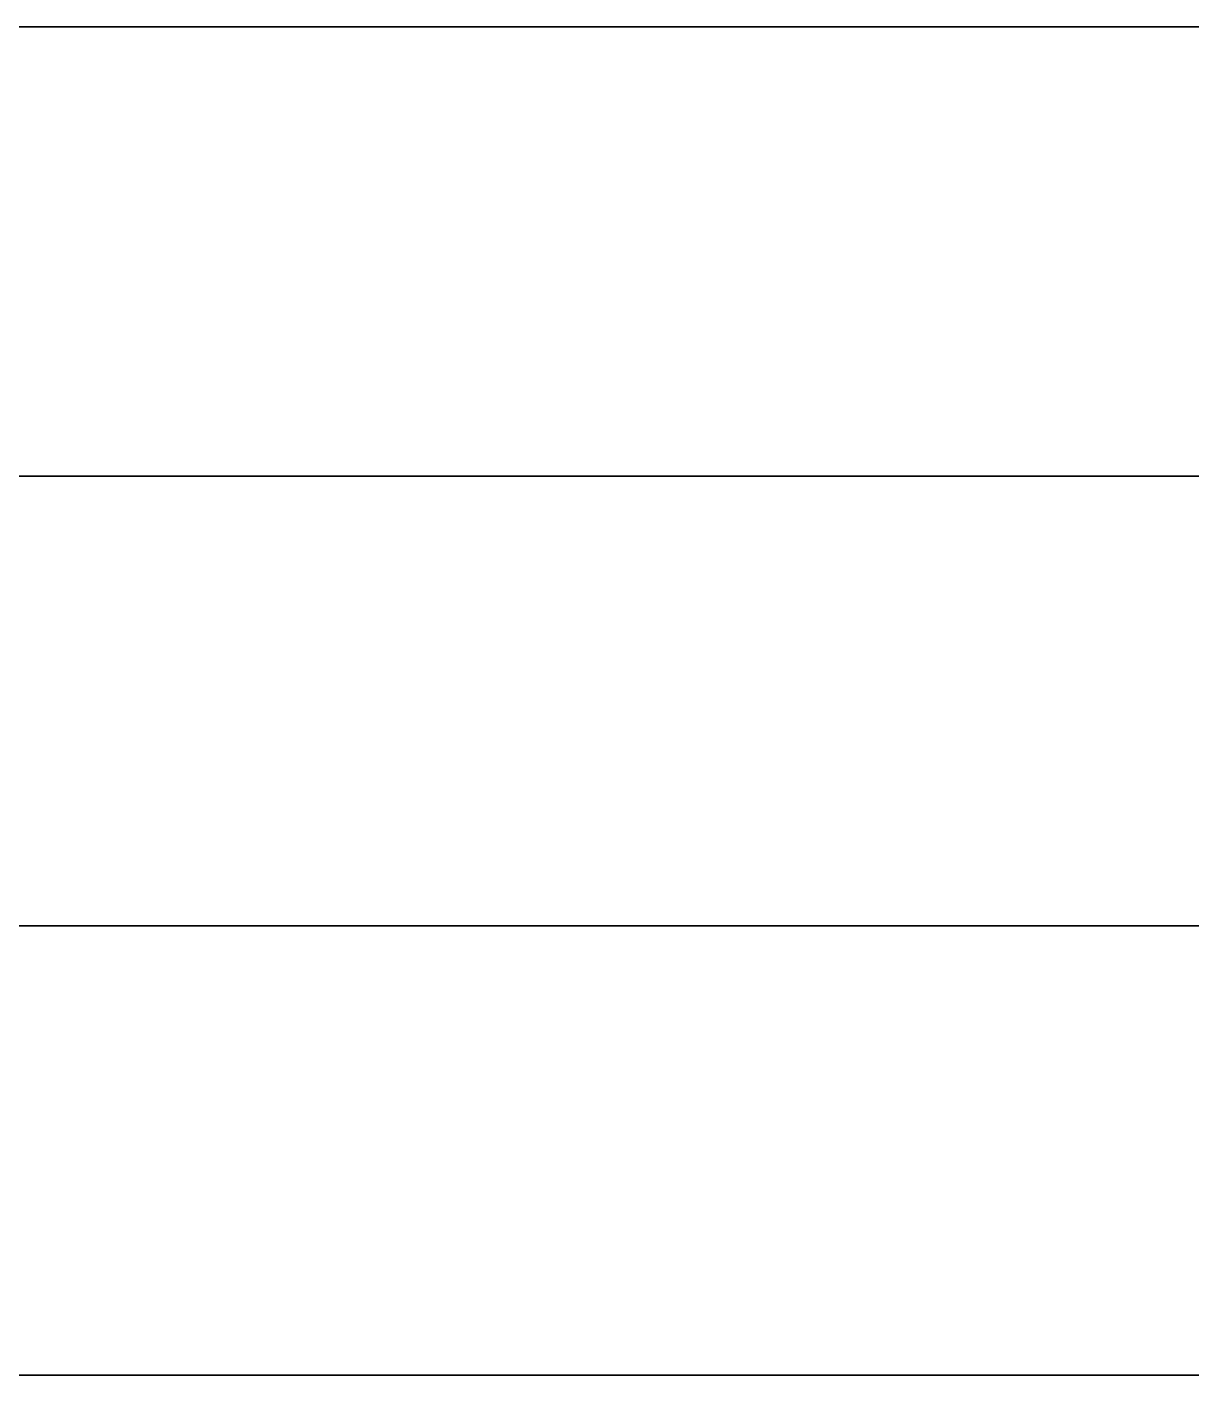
# Model space of a CAD drawing. Header units: metres. Extents: x 350990 to 353010, y 7455300 to 7456700.
# Drawn here: x 352289 to 352548, y 7456400 to 7456700 of the extents above; entities that cross this region are included whole.
import ezdxf

# ---------------------------------------------------------------- set-up
doc = ezdxf.new("R2010")
doc.units = ezdxf.units.M

msp = doc.modelspace()

# ---------------------------------------------------------------- linework, layer by layer
at = {"layer": 'BOC_P400N'}
msp.add_polyline3d([(352280, 7456400, 1262.313), (352290, 7456400, 1262.285), (352300, 7456400, 1262.461), (352310, 7456400, 1262.8), (352320, 7456400, 1263.261), (352330, 7456400, 1263.8), (352340, 7456400, 1264.377), (352350, 7456400, 1264.958), (352360, 7456400, 1265.516), (352370, 7456400, 1266.038), (352380, 7456400, 1266.518), (352390, 7456400, 1266.965), (352400, 7456400, 1267.396), (352410, 7456400, 1267.836), (352420, 7456400, 1268.318), (352430, 7456400, 1268.875), (352440, 7456400, 1269.541), (352450, 7456400, 1270.346), (352460, 7456400, 1271.311), (352470, 7456400, 1272.452), (352480, 7456400, 1273.77), (352490, 7456400, 1275.257), (352500, 7456400, 1276.893), (352510, 7456400, 1278.648), (352520, 7456400, 1280.481), (352530, 7456400, 1282.349), (352540, 7456400, 1284.202), (352550, 7456400, 1285.992)], dxfattribs=at)
at = {"layer": 'BOC_P500N'}
msp.add_polyline3d([(352280, 7456500, 1249.35), (352290, 7456500, 1249.393), (352300, 7456500, 1249.487), (352310, 7456500, 1249.635), (352320, 7456500, 1249.84), (352330, 7456500, 1250.109), (352340, 7456500, 1250.449), (352350, 7456500, 1250.864), (352360, 7456500, 1251.351), (352370, 7456500, 1251.907), (352380, 7456500, 1252.519), (352390, 7456500, 1253.166), (352400, 7456500, 1253.826), (352410, 7456500, 1254.466), (352420, 7456500, 1255.056), (352430, 7456500, 1255.56), (352440, 7456500, 1255.95), (352450, 7456500, 1256.197), (352460, 7456500, 1256.285), (352470, 7456500, 1256.205), (352480, 7456500, 1255.959), (352490, 7456500, 1255.565), (352500, 7456500, 1255.049), (352510, 7456500, 1254.45), (352520, 7456500, 1253.817), (352530, 7456500, 1253.203), (352540, 7456500, 1252.667), (352550, 7456500, 1252.264)], dxfattribs=at)
at = {"layer": 'BOC_P600N'}
msp.add_polyline3d([(352280, 7456600, 1236.579), (352290, 7456600, 1236.348), (352300, 7456600, 1236.401), (352310, 7456600, 1236.719), (352320, 7456600, 1237.272), (352330, 7456600, 1238.018), (352340, 7456600, 1238.906), (352350, 7456600, 1239.883), (352360, 7456600, 1240.894), (352370, 7456600, 1241.884), (352380, 7456600, 1242.81), (352390, 7456600, 1243.632), (352400, 7456600, 1244.326), (352410, 7456600, 1244.878), (352420, 7456600, 1245.287), (352430, 7456600, 1245.565), (352440, 7456600, 1245.734), (352450, 7456600, 1245.824), (352460, 7456600, 1245.868), (352470, 7456600, 1245.906), (352480, 7456600, 1245.971), (352490, 7456600, 1246.095), (352500, 7456600, 1246.303), (352510, 7456600, 1246.611), (352520, 7456600, 1247.026), (352530, 7456600, 1247.544), (352540, 7456600, 1248.154), (352550, 7456600, 1248.836)], dxfattribs=at)
at = {"layer": 'BOC_P700N'}
msp.add_polyline3d([(352280, 7456700, 1242.048), (352290, 7456700, 1242.735), (352300, 7456700, 1243.376), (352310, 7456700, 1243.943), (352320, 7456700, 1244.423), (352330, 7456700, 1244.808), (352340, 7456700, 1245.102), (352350, 7456700, 1245.317), (352360, 7456700, 1245.471), (352370, 7456700, 1245.585), (352380, 7456700, 1245.682), (352390, 7456700, 1245.785), (352400, 7456700, 1245.913), (352410, 7456700, 1246.08), (352420, 7456700, 1246.294), (352430, 7456700, 1246.555), (352440, 7456700, 1246.86), (352450, 7456700, 1247.198), (352460, 7456700, 1247.556), (352470, 7456700, 1247.919), (352480, 7456700, 1248.271), (352490, 7456700, 1248.602), (352500, 7456700, 1248.904), (352510, 7456700, 1249.178), (352520, 7456700, 1249.43), (352530, 7456700, 1249.674), (352540, 7456700, 1249.93), (352550, 7456700, 1250.225)], dxfattribs=at)
at = {"layer": 'BOLC_P400N'}
msp.add_polyline3d([(352280, 7456400, 1235.706), (352290, 7456400, 1237.406), (352300, 7456400, 1239.144), (352310, 7456400, 1240.895), (352320, 7456400, 1242.634), (352330, 7456400, 1244.334), (352340, 7456400, 1245.971), (352350, 7456400, 1247.519), (352360, 7456400, 1248.952), (352370, 7456400, 1250.242), (352380, 7456400, 1251.363), (352390, 7456400, 1252.293), (352400, 7456400, 1253.014), (352410, 7456400, 1253.52), (352420, 7456400, 1253.815), (352430, 7456400, 1253.916), (352440, 7456400, 1253.852), (352450, 7456400, 1253.662), (352460, 7456400, 1253.392), (352470, 7456400, 1253.091), (352480, 7456400, 1252.811), (352490, 7456400, 1252.599), (352500, 7456400, 1252.498), (352510, 7456400, 1252.547), (352520, 7456400, 1252.773), (352530, 7456400, 1253.198), (352540, 7456400, 1253.832), (352550, 7456400, 1254.674)], dxfattribs=at)
at = {"layer": 'BOLC_P500N'}
msp.add_polyline3d([(352280, 7456500, 1227.32), (352290, 7456500, 1227.787), (352300, 7456500, 1228.325), (352310, 7456500, 1228.902), (352320, 7456500, 1229.483), (352330, 7456500, 1230.032), (352340, 7456500, 1230.515), (352350, 7456500, 1230.901), (352360, 7456500, 1231.159), (352370, 7456500, 1231.264), (352380, 7456500, 1231.195), (352390, 7456500, 1230.936), (352400, 7456500, 1230.481), (352410, 7456500, 1229.833), (352420, 7456500, 1229.005), (352430, 7456500, 1228.022), (352440, 7456500, 1226.923), (352450, 7456500, 1225.753), (352460, 7456500, 1224.57), (352470, 7456500, 1223.435), (352480, 7456500, 1222.414), (352490, 7456500, 1221.573), (352500, 7456500, 1220.976), (352510, 7456500, 1220.68), (352520, 7456500, 1220.737), (352530, 7456500, 1221.186), (352540, 7456500, 1222.056), (352550, 7456500, 1223.36)], dxfattribs=at)
at = {"layer": 'BOLC_P600N'}
msp.add_polyline3d([(352280, 7456600, 1218.578), (352290, 7456600, 1218.156), (352300, 7456600, 1217.955), (352310, 7456600, 1217.948), (352320, 7456600, 1218.101), (352330, 7456600, 1218.37), (352340, 7456600, 1218.71), (352350, 7456600, 1219.07), (352360, 7456600, 1219.4), (352370, 7456600, 1219.649), (352380, 7456600, 1219.772), (352390, 7456600, 1219.727), (352400, 7456600, 1219.479), (352410, 7456600, 1219.006), (352420, 7456600, 1218.292), (352430, 7456600, 1217.337), (352440, 7456600, 1216.155), (352450, 7456600, 1214.77), (352460, 7456600, 1213.222), (352470, 7456600, 1211.561), (352480, 7456600, 1209.848), (352490, 7456600, 1208.151), (352500, 7456600, 1206.543), (352510, 7456600, 1205.099), (352520, 7456600, 1203.894), (352530, 7456600, 1202.997), (352540, 7456600, 1202.471), (352550, 7456600, 1202.368)], dxfattribs=at)
at = {"layer": 'BOLC_P700N'}
msp.add_polyline3d([(352280, 7456700, 1211.275), (352290, 7456700, 1211.351), (352300, 7456700, 1211.751), (352310, 7456700, 1212.469), (352320, 7456700, 1213.485), (352330, 7456700, 1214.768), (352340, 7456700, 1216.276), (352350, 7456700, 1217.958), (352360, 7456700, 1219.752), (352370, 7456700, 1221.59), (352380, 7456700, 1223.403), (352390, 7456700, 1225.115), (352400, 7456700, 1226.657), (352410, 7456700, 1227.961), (352420, 7456700, 1228.967), (352430, 7456700, 1229.624), (352440, 7456700, 1229.895), (352450, 7456700, 1229.755), (352460, 7456700, 1229.196), (352470, 7456700, 1228.224), (352480, 7456700, 1226.865), (352490, 7456700, 1225.156), (352500, 7456700, 1223.151), (352510, 7456700, 1220.917), (352520, 7456700, 1218.529), (352530, 7456700, 1216.072), (352540, 7456700, 1213.633), (352550, 7456700, 1211.298)], dxfattribs=at)
at = {"layer": 'BOX_P400N'}
msp.add_polyline3d([(352280, 7456400, 1204.749), (352290, 7456400, 1205.605), (352300, 7456400, 1206.981), (352310, 7456400, 1208.889), (352320, 7456400, 1211.321), (352330, 7456400, 1214.246), (352340, 7456400, 1217.605), (352350, 7456400, 1221.308), (352360, 7456400, 1225.238), (352370, 7456400, 1229.256), (352380, 7456400, 1233.201), (352390, 7456400, 1236.91), (352400, 7456400, 1240.218), (352410, 7456400, 1242.98), (352420, 7456400, 1245.078), (352430, 7456400, 1246.431), (352440, 7456400, 1247.001), (352450, 7456400, 1246.798), (352460, 7456400, 1245.879), (352470, 7456400, 1244.343), (352480, 7456400, 1242.327), (352490, 7456400, 1239.995), (352500, 7456400, 1237.53), (352510, 7456400, 1235.121), (352520, 7456400, 1232.951), (352530, 7456400, 1231.185), (352540, 7456400, 1229.962), (352550, 7456400, 1229.38)], dxfattribs=at)
at = {"layer": 'BOX_P500N'}
msp.add_polyline3d([(352280, 7456500, 1193.32), (352290, 7456500, 1192.674), (352300, 7456500, 1192.62), (352310, 7456500, 1193.188), (352320, 7456500, 1194.369), (352330, 7456500, 1196.113), (352340, 7456500, 1198.334), (352350, 7456500, 1200.905), (352360, 7456500, 1203.67), (352370, 7456500, 1206.449), (352380, 7456500, 1209.048), (352390, 7456500, 1211.277), (352400, 7456500, 1212.959), (352410, 7456500, 1213.943), (352420, 7456500, 1214.122), (352430, 7456500, 1213.435), (352440, 7456500, 1211.88), (352450, 7456500, 1209.513), (352460, 7456500, 1206.445), (352470, 7456500, 1202.84), (352480, 7456500, 1198.9), (352490, 7456500, 1194.861), (352500, 7456500, 1190.969), (352510, 7456500, 1187.473), (352520, 7456500, 1184.607), (352530, 7456500, 1182.575), (352540, 7456500, 1181.543), (352550, 7456500, 1181.622)], dxfattribs=at)
at = {"layer": 'BOX_P600N'}
msp.add_polyline3d([(352280, 7456600, 1201.567), (352290, 7456600, 1200.91), (352300, 7456600, 1200.596), (352310, 7456600, 1200.648), (352320, 7456600, 1201.058), (352330, 7456600, 1201.781), (352340, 7456600, 1202.739), (352350, 7456600, 1203.827), (352360, 7456600, 1204.914), (352370, 7456600, 1205.857), (352380, 7456600, 1206.51), (352390, 7456600, 1206.735), (352400, 7456600, 1206.412), (352410, 7456600, 1205.449), (352420, 7456600, 1203.793), (352430, 7456600, 1201.432), (352440, 7456600, 1198.4), (352450, 7456600, 1194.776), (352460, 7456600, 1190.681), (352470, 7456600, 1186.269), (352480, 7456600, 1181.722), (352490, 7456600, 1177.235), (352500, 7456600, 1173.007), (352510, 7456600, 1169.23), (352520, 7456600, 1166.075), (352530, 7456600, 1163.689), (352540, 7456600, 1162.179), (352550, 7456600, 1161.615)], dxfattribs=at)
at = {"layer": 'BOX_P700N'}
msp.add_polyline3d([(352280, 7456700, 1188.664), (352290, 7456700, 1189.474), (352300, 7456700, 1190.755), (352310, 7456700, 1192.474), (352320, 7456700, 1194.568), (352330, 7456700, 1196.945), (352340, 7456700, 1199.489), (352350, 7456700, 1202.067), (352360, 7456700, 1204.539), (352370, 7456700, 1206.767), (352380, 7456700, 1208.623), (352390, 7456700, 1209.998), (352400, 7456700, 1210.811), (352410, 7456700, 1211.013), (352420, 7456700, 1210.592), (352430, 7456700, 1209.571), (352440, 7456700, 1208.007), (352450, 7456700, 1205.99), (352460, 7456700, 1203.63), (352470, 7456700, 1201.056), (352480, 7456700, 1198.404), (352490, 7456700, 1195.81), (352500, 7456700, 1193.399), (352510, 7456700, 1191.283), (352520, 7456700, 1189.551), (352530, 7456700, 1188.269), (352540, 7456700, 1187.476), (352550, 7456700, 1187.186)], dxfattribs=at)
at = {"layer": 'IMP_P400N'}
msp.add_polyline3d([(352550, 7456400, 700.43), (352546.2, 7456400, 710), (352542.202, 7456400, 720), (352540, 7456400, 725.523), (352538.192, 7456400, 730), (352534.225, 7456400, 740), (352530.375, 7456400, 750), (352530, 7456400, 751.008), (352526.672, 7456400, 760), (352523.171, 7456400, 770), (352520, 7456400, 779.656), (352519.889, 7456400, 780), (352516.863, 7456400, 790), (352514.073, 7456400, 800), (352511.508, 7456400, 810), (352510, 7456400, 816.38), (352509.166, 7456400, 820), (352507.036, 7456400, 830), (352505.073, 7456400, 840), (352503.253, 7456400, 850), (352501.961, 7456400, 860), (352500, 7456400, 869.669), (352499.948, 7456400, 870), (352500, 7456400, 870.207), (352500.596, 7456400, 870), (352510, 7456400, 868.836), (352519.343, 7456400, 860), (352520, 7456400, 859.334), (352528.424, 7456400, 850), (352530, 7456400, 848.14), (352536.503, 7456400, 840), (352540, 7456400, 835.402), (352543.982, 7456400, 830), (352550, 7456400, 821.579)], dxfattribs=at)
at = {"layer": 'PHY_P400N'}
for points in [[(352550, 7456400, 804.062), (352540.294, 7456400, 810), (352540, 7456400, 810.18), (352530, 7456400, 816.737), (352525.44, 7456400, 820), (352520, 7456400, 823.832), (352511.472, 7456400, 830), (352510, 7456400, 831.037), (352500, 7456400, 837.479), (352495.066, 7456400, 840), (352490, 7456400, 842.483), (352480, 7456400, 845.289), (352470, 7456400, 845.546), (352460, 7456400, 843.274), (352451.804, 7456400, 840), (352450, 7456400, 839.194), (352440, 7456400, 834.569), (352430, 7456400, 831.778), (352420, 7456400, 832.662), (352410, 7456400, 838.287), (352408.371, 7456400, 840), (352400, 7456400, 848.161), (352398.643, 7456400, 850), (352390.793, 7456400, 860), (352390, 7456400, 860.959), (352383.632, 7456400, 870), (352380, 7456400, 874.964), (352376.38, 7456400, 880), (352370, 7456400, 888.672), (352368.892, 7456400, 890), (352360.459, 7456400, 900), (352360, 7456400, 900.542), (352350, 7456400, 909.293), (352348.48, 7456400, 910), (352340, 7456400, 913.993), (352330, 7456400, 914.329), (352320, 7456400, 910.745), (352318.794, 7456400, 910), (352310, 7456400, 904.384), (352304.036, 7456400, 900), (352300, 7456400, 896.922), (352290, 7456400, 890.22), (352289.461, 7456400, 890), (352280, 7456400, 885.985)], [(352280, 7456400, 1069.974), (352290, 7456400, 1065.202), (352299.913, 7456400, 1060), (352300, 7456400, 1059.948), (352310, 7456400, 1054.076), (352316.228, 7456400, 1050), (352320, 7456400, 1047.229), (352329.088, 7456400, 1040), (352330, 7456400, 1039.219), (352340, 7456400, 1030.32), (352340.341, 7456400, 1030), (352350, 7456400, 1021.354), (352351.48, 7456400, 1020), (352360, 7456400, 1013.126), (352363.95, 7456400, 1010), (352370, 7456400, 1005.987), (352379.563, 7456400, 1000), (352380, 7456400, 999.775), (352390, 7456400, 994.683), (352399.589, 7456400, 990), (352400, 7456400, 989.835), (352410, 7456400, 985.499), (352420, 7456400, 981.062), (352422.143, 7456400, 980), (352430, 7456400, 976.686), (352440, 7456400, 972.122), (352444.188, 7456400, 970), (352450, 7456400, 967.386), (352460, 7456400, 962.419), (352464.422, 7456400, 960), (352470, 7456400, 957.18), (352480, 7456400, 951.635), (352482.693, 7456400, 950), (352490, 7456400, 945.749), (352499.114, 7456400, 940), (352500, 7456400, 939.452), (352510, 7456400, 932.715), (352513.752, 7456400, 930), (352520, 7456400, 925.444), (352526.975, 7456400, 920), (352530, 7456400, 917.584), (352538.94, 7456400, 910), (352540, 7456400, 909.07), (352549.845, 7456400, 900)]]:
    msp.add_polyline3d(points, dxfattribs=at)
at = {"layer": 'PHY_P500N'}
for points in [[(352550, 7456500, 846.857), (352540, 7456500, 843.34), (352533.391, 7456500, 840), (352530, 7456500, 837.998), (352520, 7456500, 831.548), (352517.312, 7456500, 830), (352510, 7456500, 824.869), (352501.164, 7456500, 820), (352500, 7456500, 819.209), (352490, 7456500, 814.805), (352480, 7456500, 811.72), (352474.781, 7456500, 810), (352470, 7456500, 808.175), (352460, 7456500, 802.067), (352457.882, 7456500, 800), (352450, 7456500, 792.271), (352448.264, 7456500, 790), (352440, 7456500, 780.135), (352439.899, 7456500, 780), (352431.26, 7456500, 770), (352430, 7456500, 768.775), (352420, 7456500, 760.138), (352419.763, 7456500, 760), (352410, 7456500, 755.195), (352400, 7456500, 753.896), (352390, 7456500, 756.156), (352382.607, 7456500, 760), (352380, 7456500, 761.937), (352370, 7456500, 768.387), (352367.886, 7456500, 770), (352360, 7456500, 776.014), (352353.735, 7456500, 780), (352350, 7456500, 785.694), (352340, 7456500, 787.447), (352330, 7456500, 787.382), (352320, 7456500, 785.965), (352310, 7456500, 780.895), (352309.379, 7456500, 780), (352300, 7456500, 774.058), (352293.977, 7456500, 770), (352290, 7456500, 767.395), (352280, 7456500, 761.725)], [(352280, 7456500, 803.769), (352290, 7456500, 803.847), (352300, 7456500, 803.22), (352310, 7456500, 802.038), (352320, 7456500, 800.473), (352322.909, 7456500, 800), (352330, 7456500, 798.82), (352340, 7456500, 797.55), (352350, 7456500, 796.933), (352360, 7456500, 798.483), (352362.474, 7456500, 800), (352369.943, 7456500, 810), (352370, 7456500, 810.163), (352371.886, 7456500, 820), (352372.919, 7456500, 830), (352373.681, 7456500, 840), (352374.493, 7456500, 850), (352375.562, 7456500, 860), (352377.068, 7456500, 870), (352379.198, 7456500, 880), (352380, 7456500, 882.717), (352381.877, 7456500, 890), (352385.455, 7456500, 900), (352390, 7456500, 909.22), (352390.374, 7456500, 910), (352396.724, 7456500, 920), (352400, 7456500, 923.901), (352405.674, 7456500, 930), (352410, 7456500, 933.621), (352419.71, 7456500, 940), (352420, 7456500, 940.154), (352430, 7456500, 944.091), (352440, 7456500, 946.243), (352450, 7456500, 946.882), (352460, 7456500, 946.255), (352470, 7456500, 944.57), (352480, 7456500, 941.987), (352485.794, 7456500, 940), (352490, 7456500, 938.545), (352500, 7456500, 934.274), (352508.615, 7456500, 930), (352510, 7456500, 929.285), (352520, 7456500, 923.347), (352525.051, 7456500, 920), (352530, 7456500, 916.486), (352538.279, 7456500, 910), (352540, 7456500, 908.529), (352549.173, 7456500, 900)]]:
    msp.add_polyline3d(points, dxfattribs=at)
at = {"layer": 'PHY_P600N'}
msp.add_polyline3d([(352480, 7456600, 858.757), (352479.718, 7456600, 860), (352479.862, 7456600, 870), (352480, 7456600, 870.455), (352485.562, 7456600, 880), (352490, 7456600, 883.175), (352500, 7456600, 884.282), (352510, 7456600, 881.042), (352511.541, 7456600, 880), (352520, 7456600, 872.485), (352521.963, 7456600, 870), (352527.25, 7456600, 860), (352530, 7456600, 850.303), (352530.066, 7456600, 850), (352530, 7456600, 843.133), (352529.948, 7456600, 840), (352525.66, 7456600, 830), (352520, 7456600, 824.25), (352510, 7456600, 822.974), (352500, 7456600, 827.295), (352496.858, 7456600, 830), (352490, 7456600, 836.813), (352487.8, 7456600, 840), (352482.64, 7456600, 850)], close=True, dxfattribs=at)
at = {"layer": 'POT_P400N'}
msp.add_polyline3d([(352283.501, 7456400, 660), (352290, 7456400, 654.045), (352294.109, 7456400, 650), (352300, 7456400, 643.917), (352303.625, 7456400, 640), (352310, 7456400, 633.062), (352312.757, 7456400, 630), (352320, 7456400, 622.221), (352322.073, 7456400, 620), (352330, 7456400, 612.043), (352332.077, 7456400, 610), (352340, 7456400, 602.831), (352343.234, 7456400, 600), (352350, 7456400, 594.566), (352355.901, 7456400, 590), (352360, 7456400, 587.065), (352370, 7456400, 580.111), (352370.156, 7456400, 580), (352380, 7456400, 573.373), (352385.007, 7456400, 570), (352390, 7456400, 566.717), (352399.959, 7456400, 560), (352400, 7456400, 559.972), (352410, 7456400, 552.695), (352413.512, 7456400, 550), (352420, 7456400, 544.741), (352425.442, 7456400, 540), (352430, 7456400, 535.635), (352435.412, 7456400, 530), (352440, 7456400, 524.5), (352443.439, 7456400, 520), (352449.723, 7456400, 510), (352450, 7456400, 509.441), (352454.272, 7456400, 500), (352457.539, 7456400, 490), (352459.671, 7456400, 480), (352460, 7456400, 477.112), (352460.752, 7456400, 470), (352461.012, 7456400, 460), (352460.62, 7456400, 450), (352460, 7456400, 443.06), (352459.706, 7456400, 440), (352458.381, 7456400, 430), (352456.869, 7456400, 420), (352455.359, 7456400, 410), (352454.051, 7456400, 400), (352453.154, 7456400, 390), (352452.894, 7456400, 380), (352453.514, 7456400, 370), (352455.278, 7456400, 360), (352458.473, 7456400, 350), (352460, 7456400, 346.806), (352463.317, 7456400, 340), (352470, 7456400, 330.251), (352470.175, 7456400, 330), (352479.137, 7456400, 320), (352480, 7456400, 319.214), (352490, 7456400, 310.19), (352490.21, 7456400, 310), (352500, 7456400, 302.277), (352502.829, 7456400, 300), (352500, 7456400, 293.47), (352490, 7456400, 291.096), (352480, 7456400, 290.667), (352470, 7456400, 290.487), (352460, 7456400, 290.387), (352450, 7456400, 290.322), (352440, 7456400, 290.275), (352430, 7456400, 290.239), (352420, 7456400, 290.21), (352410, 7456400, 290.186), (352400, 7456400, 290.165), (352390, 7456400, 290.147), (352380, 7456400, 290.132), (352370, 7456400, 290.119), (352360, 7456400, 290.108), (352350, 7456400, 290.098), (352340, 7456400, 290.091), (352330, 7456400, 290.084), (352320, 7456400, 290.079), (352310, 7456400, 290.075), (352300, 7456400, 290.071), (352290, 7456400, 290.069), (352280, 7456400, 290.067)], dxfattribs=at)
at = {"layer": 'POT_P500N'}
msp.add_polyline3d([(352286.658, 7456500, 430), (352290, 7456500, 428.742), (352300, 7456500, 424.64), (352309.968, 7456500, 420), (352310, 7456500, 419.983), (352320, 7456500, 414.151), (352326.036, 7456500, 410), (352330, 7456500, 406.615), (352336.634, 7456500, 400), (352340, 7456500, 395.622), (352343.785, 7456500, 390), (352348.876, 7456500, 380), (352350, 7456500, 377.285), (352352.796, 7456500, 370), (352356.063, 7456500, 360), (352359.037, 7456500, 350), (352360, 7456500, 346.799), (352362.059, 7456500, 340), (352365.388, 7456500, 330), (352369.276, 7456500, 320), (352370, 7456500, 318.439), (352374.298, 7456500, 310), (352380, 7456500, 301.202), (352380.899, 7456500, 300), (352380, 7456500, 297.173), (352370, 7456500, 291.622), (352360, 7456500, 290.888), (352350, 7456500, 290.603), (352340, 7456500, 290.455), (352330, 7456500, 290.367), (352320, 7456500, 290.311), (352310, 7456500, 290.274), (352300, 7456500, 290.249), (352290, 7456500, 290.233), (352280, 7456500, 290.224)], dxfattribs=at)
at = {"layer": 'PRO_P400N'}
for points in [[(352280, 7456400, 1267.769), (352290, 7456400, 1267.358), (352300, 7456400, 1267.088), (352310, 7456400, 1266.966), (352320, 7456400, 1266.996), (352330, 7456400, 1267.181), (352340, 7456400, 1267.52), (352350, 7456400, 1268.013), (352360, 7456400, 1268.657), (352370, 7456400, 1269.447), (352375.964, 7456400, 1270), (352380, 7456400, 1270.374), (352390, 7456400, 1271.432), (352400, 7456400, 1272.609), (352410, 7456400, 1273.893), (352420, 7456400, 1275.271), (352430, 7456400, 1276.729), (352440, 7456400, 1278.25), (352450, 7456400, 1279.818), (352451.135, 7456400, 1280), (352460, 7456400, 1281.417), (352470, 7456400, 1283.029), (352480, 7456400, 1284.636), (352490, 7456400, 1286.22), (352500, 7456400, 1287.766), (352510, 7456400, 1289.255), (352515.253, 7456400, 1290), (352520, 7456400, 1290.673), (352530, 7456400, 1292.004), (352540, 7456400, 1293.235), (352550, 7456400, 1294.354)], [(352550, 7456400, 290.011), (352540, 7456400, 290.011), (352530, 7456400, 290.011), (352520, 7456400, 290.011), (352510, 7456400, 290.011), (352500, 7456400, 290.011), (352490, 7456400, 290.011), (352480, 7456400, 290.01), (352470, 7456400, 290.01), (352460, 7456400, 290.01), (352450, 7456400, 290.01), (352440, 7456400, 290.01), (352430, 7456400, 290.01), (352420, 7456400, 290.01), (352410, 7456400, 290.01), (352400, 7456400, 290.01), (352390, 7456400, 290.01), (352380, 7456400, 290.01), (352370, 7456400, 290.01), (352360, 7456400, 290.01), (352350, 7456400, 290.01), (352340, 7456400, 290.01), (352330, 7456400, 290.01), (352320, 7456400, 290.01), (352310, 7456400, 290.01), (352300, 7456400, 290.01), (352290, 7456400, 290.01), (352280, 7456400, 290.01)]]:
    msp.add_polyline3d(points, dxfattribs=at)
at = {"layer": 'PRO_P500N'}
for points in [[(352550, 7456500, 290.012), (352540, 7456500, 290.012), (352530, 7456500, 290.012), (352520, 7456500, 290.012), (352510, 7456500, 290.011), (352500, 7456500, 290.011), (352490, 7456500, 290.011), (352480, 7456500, 290.011), (352470, 7456500, 290.011), (352460, 7456500, 290.011), (352450, 7456500, 290.011), (352440, 7456500, 290.011), (352430, 7456500, 290.011), (352420, 7456500, 290.011), (352410, 7456500, 290.011), (352400, 7456500, 290.011), (352390, 7456500, 290.011), (352380, 7456500, 290.011), (352370, 7456500, 290.011), (352360, 7456500, 290.011), (352350, 7456500, 290.01), (352340, 7456500, 290.01), (352330, 7456500, 290.01), (352320, 7456500, 290.01), (352310, 7456500, 290.01), (352300, 7456500, 290.01), (352290, 7456500, 290.01), (352280, 7456500, 290.01)], [(352285.757, 7456500, 1260), (352290, 7456500, 1259.728), (352300, 7456500, 1259.15), (352310, 7456500, 1258.639), (352320, 7456500, 1258.2), (352330, 7456500, 1257.837), (352340, 7456500, 1257.552), (352350, 7456500, 1257.346), (352360, 7456500, 1257.22), (352370, 7456500, 1257.176), (352380, 7456500, 1257.211), (352390, 7456500, 1257.325), (352400, 7456500, 1257.516), (352410, 7456500, 1257.78), (352420, 7456500, 1258.115), (352430, 7456500, 1258.518), (352440, 7456500, 1258.983), (352450, 7456500, 1259.506), (352458.555, 7456500, 1260), (352460, 7456500, 1260.083), (352470, 7456500, 1260.709), (352480, 7456500, 1261.379), (352490, 7456500, 1262.087), (352500, 7456500, 1262.829), (352510, 7456500, 1263.599), (352520, 7456500, 1264.392), (352530, 7456500, 1265.203), (352540, 7456500, 1266.027), (352550, 7456500, 1266.859)]]:
    msp.add_polyline3d(points, dxfattribs=at)
at = {"layer": 'PRO_P600N'}
for points in [[(352280, 7456600, 1117.05), (352290, 7456600, 1118.017), (352299.436, 7456600, 1120), (352300, 7456600, 1120.134), (352310, 7456600, 1123.606), (352320, 7456600, 1128.151), (352323.531, 7456600, 1130), (352330, 7456600, 1133.858), (352339.657, 7456600, 1140), (352340, 7456600, 1140.249), (352350, 7456600, 1147.261), (352354.299, 7456600, 1150), (352360, 7456600, 1154.067), (352370, 7456600, 1159.982), (352370.04, 7456600, 1160), (352380, 7456600, 1164.879), (352390, 7456600, 1168.127), (352400, 7456600, 1169.869), (352403.182, 7456600, 1170), (352410, 7456600, 1170.304), (352414.074, 7456600, 1170), (352420, 7456600, 1169.56), (352430, 7456600, 1167.83), (352440, 7456600, 1165.192), (352450, 7456600, 1161.68), (352454.172, 7456600, 1160), (352460, 7456600, 1157.439), (352470, 7456600, 1152.371), (352474.372, 7456600, 1150), (352480, 7456600, 1146.672), (352490, 7456600, 1140.266), (352490.478, 7456600, 1140), (352500, 7456600, 1134.668), (352509.188, 7456600, 1130), (352510, 7456600, 1129.63), (352520, 7456600, 1127.752), (352530, 7456600, 1129.493), (352530.841, 7456600, 1130), (352537.613, 7456600, 1140), (352538.333, 7456600, 1150), (352536.631, 7456600, 1160), (352534.47, 7456600, 1170), (352533.164, 7456600, 1180), (352530, 7456600, 1180.814), (352520, 7456600, 1183.757), (352510, 7456600, 1186.988), (352501.176, 7456600, 1190), (352500, 7456600, 1190.467), (352490, 7456600, 1194.328), (352480, 7456600, 1198.277), (352475.294, 7456600, 1200), (352470, 7456600, 1202.506), (352460, 7456600, 1206.83), (352451.841, 7456600, 1210), (352450, 7456600, 1211.01), (352440, 7456600, 1215.013), (352430, 7456600, 1217.761), (352420, 7456600, 1219.069), (352410, 7456600, 1219.554), (352404.862, 7456600, 1220), (352400, 7456600, 1220.39), (352390, 7456600, 1222.284), (352380, 7456600, 1225.179), (352370, 7456600, 1228.801), (352367.467, 7456600, 1230), (352360, 7456600, 1232.784), (352350, 7456600, 1236.928), (352343.126, 7456600, 1240), (352340, 7456600, 1245.158), (352330, 7456600, 1248.578), (352320, 7456600, 1249.528), (352318.954, 7456600, 1250), (352320, 7456600, 1250.46), (352330, 7456600, 1250.744), (352340, 7456600, 1250.794), (352350, 7456600, 1250.92), (352360, 7456600, 1251.118), (352370, 7456600, 1251.382), (352380, 7456600, 1251.707), (352390, 7456600, 1252.087), (352400, 7456600, 1252.516), (352410, 7456600, 1252.987), (352420, 7456600, 1253.471), (352430, 7456600, 1253.682), (352440, 7456600, 1254.45), (352450, 7456600, 1255.165), (352460, 7456600, 1255.751), (352470, 7456600, 1256.341), (352480, 7456600, 1256.929), (352490, 7456600, 1257.511), (352500, 7456600, 1258.081), (352510, 7456600, 1258.634), (352520, 7456600, 1259.166), (352530, 7456600, 1259.673), (352536.851, 7456600, 1260), (352540, 7456600, 1260.15), (352550, 7456600, 1260.596)], [(352550, 7456600, 290.012), (352540, 7456600, 290.012), (352530, 7456600, 290.012), (352520, 7456600, 290.012), (352510, 7456600, 290.012), (352500, 7456600, 290.012), (352490, 7456600, 290.011), (352480, 7456600, 290.011), (352470, 7456600, 290.011), (352460, 7456600, 290.011), (352450, 7456600, 290.011), (352440, 7456600, 290.011), (352430, 7456600, 290.011), (352420, 7456600, 290.011), (352410, 7456600, 290.011), (352400, 7456600, 290.011), (352390, 7456600, 290.011), (352380, 7456600, 290.011), (352370, 7456600, 290.011), (352360, 7456600, 290.011), (352350, 7456600, 290.011), (352340, 7456600, 290.011), (352330, 7456600, 290.011), (352320, 7456600, 290.011), (352310, 7456600, 290.011), (352300, 7456600, 290.011), (352290, 7456600, 290.011), (352280, 7456600, 290.011)]]:
    msp.add_polyline3d(points, dxfattribs=at)
at = {"layer": 'PRO_P700N'}
for points in [[(352280, 7456700, 1055.28), (352290, 7456700, 1053.6), (352300, 7456700, 1052.65), (352310, 7456700, 1052.534), (352320, 7456700, 1053.32), (352330, 7456700, 1055.017), (352340, 7456700, 1057.528), (352348.027, 7456700, 1060), (352350, 7456700, 1060.597), (352360, 7456700, 1063.772), (352370, 7456700, 1066.796), (352380, 7456700, 1069.277), (352384.495, 7456700, 1070), (352390, 7456700, 1070.867), (352400, 7456700, 1071.39), (352410, 7456700, 1070.749), (352414.098, 7456700, 1070), (352420, 7456700, 1068.937), (352430, 7456700, 1066.071), (352440, 7456700, 1062.288), (352445.025, 7456700, 1060), (352450, 7456700, 1057.853), (352460, 7456700, 1053.058), (352466.011, 7456700, 1050), (352470, 7456700, 1048.111), (352480, 7456700, 1043.326), (352487.124, 7456700, 1040), (352490, 7456700, 1038.757), (352500, 7456700, 1034.705), (352510, 7456700, 1031.042), (352513.305, 7456700, 1030), (352520, 7456700, 1028.027), (352530, 7456700, 1025.638), (352540, 7456700, 1023.853), (352550, 7456700, 1022.715)], [(352550, 7456700, 290.013), (352540, 7456700, 290.013), (352530, 7456700, 290.012), (352520, 7456700, 290.012), (352510, 7456700, 290.012), (352500, 7456700, 290.012), (352490, 7456700, 290.012), (352480, 7456700, 290.012), (352470, 7456700, 290.012), (352460, 7456700, 290.012), (352450, 7456700, 290.012), (352440, 7456700, 290.012), (352430, 7456700, 290.012), (352420, 7456700, 290.012), (352410, 7456700, 290.012), (352400, 7456700, 290.012), (352390, 7456700, 290.012), (352380, 7456700, 290.012), (352370, 7456700, 290.012), (352360, 7456700, 290.012), (352350, 7456700, 290.012), (352340, 7456700, 290.012), (352330, 7456700, 290.012), (352320, 7456700, 290.012), (352310, 7456700, 290.012), (352300, 7456700, 290.012), (352290, 7456700, 290.012), (352280, 7456700, 290.012)]]:
    msp.add_polyline3d(points, dxfattribs=at)
msp.add_polyline3d([(352520, 7456700, 1241.876), (352513.611, 7456700, 1250), (352520, 7456700, 1258.832), (352527.884, 7456700, 1260), (352530, 7456700, 1260.144), (352540, 7456700, 1260.82), (352550, 7456700, 1261.481), (352560, 7456700, 1262.117), (352570, 7456700, 1262.721), (352580, 7456700, 1263.283), (352584.906, 7456700, 1260), (352584.782, 7456700, 1250), (352581.331, 7456700, 1240), (352580, 7456700, 1237.974), (352571.998, 7456700, 1230), (352570, 7456700, 1228.703), (352560, 7456700, 1225.614), (352550, 7456700, 1225.634), (352540, 7456700, 1228.163), (352536.075, 7456700, 1230), (352530, 7456700, 1233.515), (352521.799, 7456700, 1240)], close=True, dxfattribs=at)
at = {"layer": 'TOH_P400N'}
msp.add_polyline3d([(352280, 7456400, 1163.46), (352290, 7456400, 1165.163), (352300, 7456400, 1167.132), (352310, 7456400, 1169.346), (352320, 7456400, 1171.798), (352330, 7456400, 1174.486), (352340, 7456400, 1177.41), (352350, 7456400, 1180.561), (352360, 7456400, 1183.915), (352370, 7456400, 1187.43), (352380, 7456400, 1191.042), (352390, 7456400, 1194.67), (352400, 7456400, 1198.221), (352410, 7456400, 1201.597), (352420, 7456400, 1204.708), (352430, 7456400, 1207.472), (352440, 7456400, 1209.827), (352450, 7456400, 1211.731), (352460, 7456400, 1213.16), (352470, 7456400, 1214.112), (352480, 7456400, 1214.605), (352490, 7456400, 1214.675), (352500, 7456400, 1214.374), (352510, 7456400, 1213.77), (352520, 7456400, 1212.941), (352530, 7456400, 1211.975), (352540, 7456400, 1210.959), (352550, 7456400, 1209.979)], dxfattribs=at)
at = {"layer": 'TOH_P500N'}
msp.add_polyline3d([(352280, 7456500, 1162.854), (352290, 7456500, 1161.303), (352300, 7456500, 1160.037), (352310, 7456500, 1159.093), (352320, 7456500, 1158.501), (352330, 7456500, 1158.282), (352340, 7456500, 1158.447), (352350, 7456500, 1158.988), (352360, 7456500, 1159.874), (352370, 7456500, 1161.052), (352380, 7456500, 1162.445), (352390, 7456500, 1163.953), (352400, 7456500, 1165.464), (352410, 7456500, 1166.859), (352420, 7456500, 1168.018), (352430, 7456500, 1168.834), (352440, 7456500, 1169.22), (352450, 7456500, 1169.111), (352460, 7456500, 1168.475), (352470, 7456500, 1167.311), (352480, 7456500, 1165.651), (352490, 7456500, 1163.56), (352500, 7456500, 1161.136), (352510, 7456500, 1158.499), (352520, 7456500, 1155.795), (352530, 7456500, 1153.183), (352540, 7456500, 1150.829), (352550, 7456500, 1148.899)], dxfattribs=at)
at = {"layer": 'TOH_P600N'}
msp.add_polyline3d([(352280, 7456600, 1190.448), (352290, 7456600, 1189.309), (352300, 7456600, 1187.772), (352310, 7456600, 1185.868), (352320, 7456600, 1183.639), (352330, 7456600, 1181.129), (352340, 7456600, 1178.382), (352350, 7456600, 1175.442), (352360, 7456600, 1172.35), (352370, 7456600, 1169.142), (352380, 7456600, 1165.848), (352390, 7456600, 1162.492), (352400, 7456600, 1159.096), (352410, 7456600, 1155.677), (352420, 7456600, 1152.253), (352430, 7456600, 1148.845), (352440, 7456600, 1145.475), (352450, 7456600, 1142.172), (352460, 7456600, 1138.97), (352470, 7456600, 1135.906), (352480, 7456600, 1133.023), (352490, 7456600, 1130.366), (352500, 7456600, 1127.984), (352510, 7456600, 1125.925), (352520, 7456600, 1124.237), (352530, 7456600, 1122.968), (352540, 7456600, 1122.162), (352550, 7456600, 1121.861)], dxfattribs=at)
at = {"layer": 'TOH_P700N'}
msp.add_polyline3d([(352280, 7456700, 1174.283), (352290, 7456700, 1175.066), (352300, 7456700, 1176.073), (352310, 7456700, 1177.253), (352320, 7456700, 1178.533), (352330, 7456700, 1179.821), (352340, 7456700, 1181.01), (352350, 7456700, 1181.99), (352360, 7456700, 1182.651), (352370, 7456700, 1182.897), (352380, 7456700, 1182.651), (352390, 7456700, 1181.862), (352400, 7456700, 1180.51), (352410, 7456700, 1178.61), (352420, 7456700, 1176.211), (352430, 7456700, 1173.394), (352440, 7456700, 1170.268), (352450, 7456700, 1166.962), (352460, 7456700, 1163.619), (352470, 7456700, 1160.383), (352480, 7456700, 1157.396), (352490, 7456700, 1154.782), (352500, 7456700, 1152.648), (352510, 7456700, 1151.072), (352520, 7456700, 1150.102), (352530, 7456700, 1149.759), (352540, 7456700, 1150.029), (352550, 7456700, 1150.876)], dxfattribs=at)
at = {"layer": 'TOPO_P400N'}
msp.add_polyline3d([(352280, 7456400, 1267.769), (352290, 7456400, 1267.358), (352300, 7456400, 1267.088), (352310, 7456400, 1266.966), (352320, 7456400, 1266.996), (352330, 7456400, 1267.181), (352340, 7456400, 1267.52), (352350, 7456400, 1268.013), (352360, 7456400, 1268.657), (352370, 7456400, 1269.447), (352380, 7456400, 1270.374), (352390, 7456400, 1271.432), (352400, 7456400, 1272.609), (352410, 7456400, 1273.893), (352420, 7456400, 1275.271), (352430, 7456400, 1276.729), (352440, 7456400, 1278.25), (352450, 7456400, 1279.818), (352460, 7456400, 1281.417), (352470, 7456400, 1283.029), (352480, 7456400, 1284.636), (352490, 7456400, 1286.22), (352500, 7456400, 1287.766), (352510, 7456400, 1289.255), (352520, 7456400, 1290.673), (352530, 7456400, 1292.004), (352540, 7456400, 1293.235), (352550, 7456400, 1294.354)], dxfattribs=at)
at = {"layer": 'TOPO_P500N'}
msp.add_polyline3d([(352280, 7456500, 1260.369), (352290, 7456500, 1259.728), (352300, 7456500, 1259.15), (352310, 7456500, 1258.639), (352320, 7456500, 1258.2), (352330, 7456500, 1257.837), (352340, 7456500, 1257.552), (352350, 7456500, 1257.346), (352360, 7456500, 1257.22), (352370, 7456500, 1257.176), (352380, 7456500, 1257.211), (352390, 7456500, 1257.325), (352400, 7456500, 1257.516), (352410, 7456500, 1257.78), (352420, 7456500, 1258.115), (352430, 7456500, 1258.518), (352440, 7456500, 1258.983), (352450, 7456500, 1259.506), (352460, 7456500, 1260.083), (352470, 7456500, 1260.709), (352480, 7456500, 1261.379), (352490, 7456500, 1262.087), (352500, 7456500, 1262.829), (352510, 7456500, 1263.599), (352520, 7456500, 1264.392), (352530, 7456500, 1265.203), (352540, 7456500, 1266.027), (352550, 7456500, 1266.859)], dxfattribs=at)
at = {"layer": 'TOPO_P600N'}
msp.add_polyline3d([(352280, 7456600, 1251.741), (352290, 7456600, 1251.369), (352300, 7456600, 1251.085), (352310, 7456600, 1250.887), (352320, 7456600, 1250.774), (352330, 7456600, 1250.744), (352340, 7456600, 1250.794), (352350, 7456600, 1250.92), (352360, 7456600, 1251.118), (352370, 7456600, 1251.382), (352380, 7456600, 1251.707), (352390, 7456600, 1252.087), (352400, 7456600, 1252.516), (352410, 7456600, 1252.987), (352420, 7456600, 1253.494), (352430, 7456600, 1254.03), (352440, 7456600, 1254.589), (352450, 7456600, 1255.165), (352460, 7456600, 1255.751), (352470, 7456600, 1256.341), (352480, 7456600, 1256.929), (352490, 7456600, 1257.511), (352500, 7456600, 1258.081), (352510, 7456600, 1258.634), (352520, 7456600, 1259.166), (352530, 7456600, 1259.673), (352540, 7456600, 1260.15), (352550, 7456600, 1260.596)], dxfattribs=at)
at = {"layer": 'TOPO_P700N'}
msp.add_polyline3d([(352280, 7456700, 1254.035), (352290, 7456700, 1253.697), (352300, 7456700, 1253.398), (352310, 7456700, 1253.143), (352320, 7456700, 1252.934), (352330, 7456700, 1252.774), (352340, 7456700, 1252.665), (352350, 7456700, 1252.61), (352360, 7456700, 1252.609), (352370, 7456700, 1252.665), (352380, 7456700, 1252.778), (352390, 7456700, 1252.947), (352400, 7456700, 1253.174), (352410, 7456700, 1253.456), (352420, 7456700, 1253.793), (352430, 7456700, 1254.183), (352440, 7456700, 1254.623), (352450, 7456700, 1255.11), (352460, 7456700, 1255.642), (352470, 7456700, 1256.212), (352480, 7456700, 1256.817), (352490, 7456700, 1257.451), (352500, 7456700, 1258.107), (352510, 7456700, 1258.78), (352520, 7456700, 1259.462), (352530, 7456700, 1260.144), (352540, 7456700, 1260.82), (352550, 7456700, 1261.481)], dxfattribs=at)

doc.saveas('drawing.dxf')
